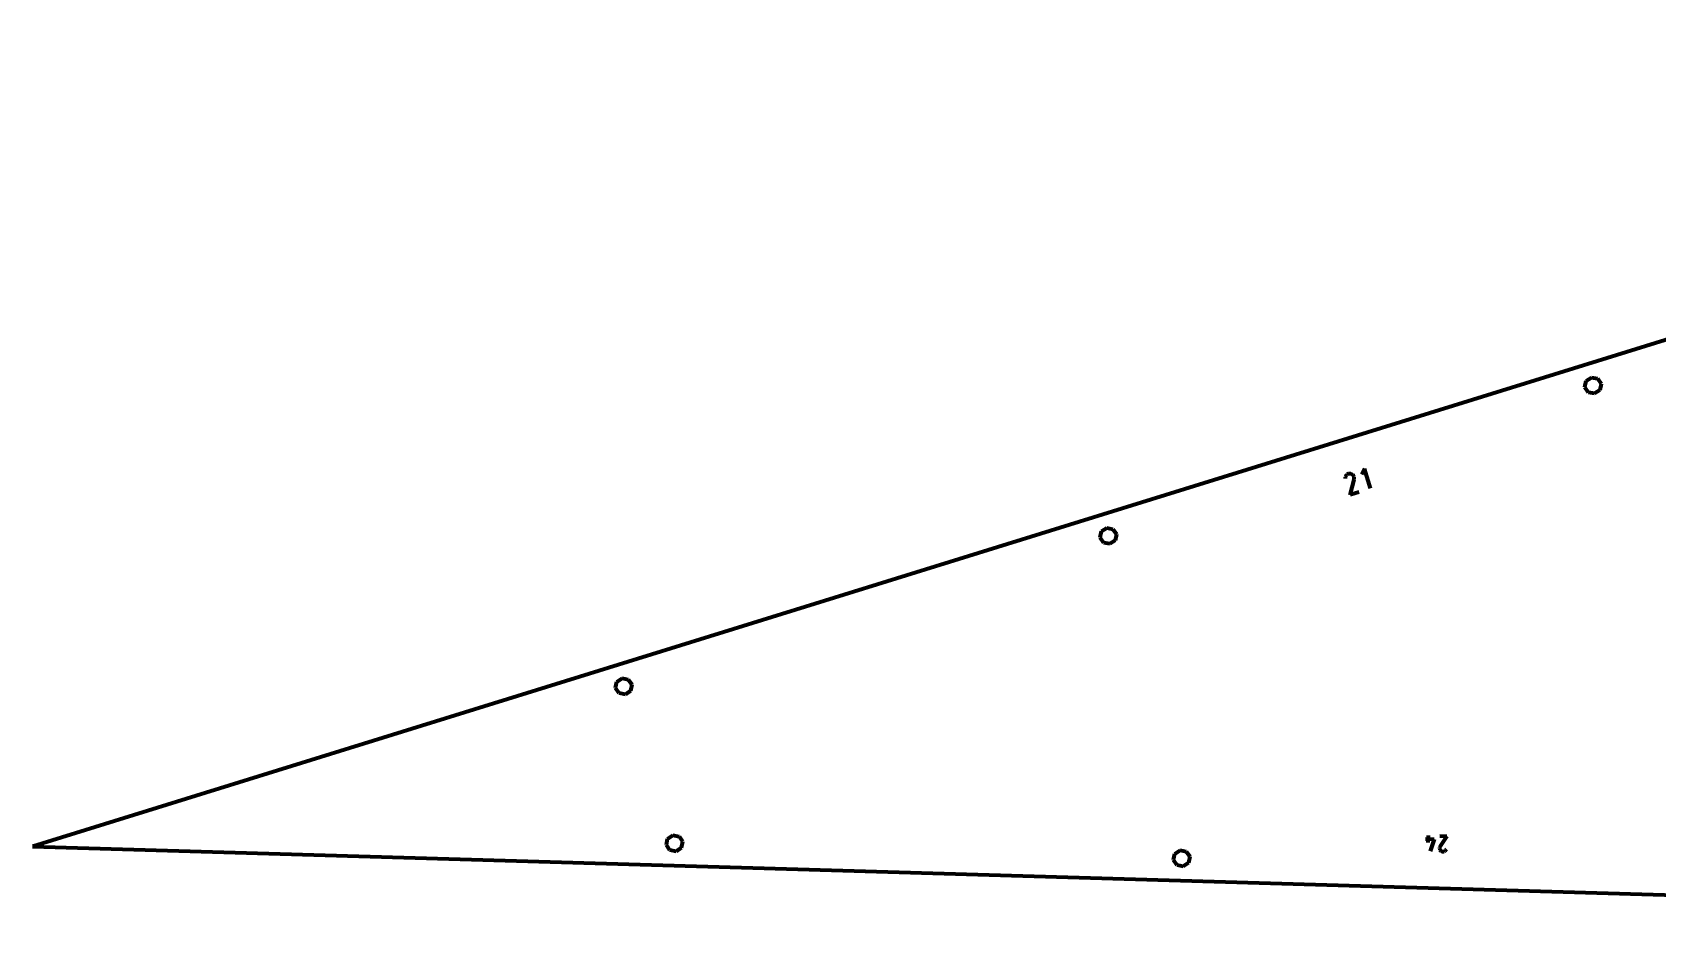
# Model space of a CAD drawing. Header units: inches. Extents: x -100 to 100, y -100 to -26.
# Drawn here: x -76.97 to -60.96, y -84.78 to -75.94 of the extents above; entities that cross this region are included whole.
import ezdxf

# ---------------------------------------------------------------- set-up
doc = ezdxf.new("R2010")
doc.units = ezdxf.units.IN
doc.header["$MEASUREMENT"] = 0
for name, color, linetype, lineweight in [('annotation', 7, 'Continuous', 0), ('boundary', 7, 'Continuous', 0), ('hole', 7, 'Continuous', 0)]:
    doc.layers.add(name, color=color, linetype=linetype, lineweight=lineweight)

msp = doc.modelspace()

# ---------------------------------------------------------------- linework, layer by layer
at = {"layer": 'annotation', "color": 1, "lineweight": 70}
for p, q in [((-64.031741, -80.327195), (-64.034013, -80.339709)), ((-64.029246, -80.319493), (-64.031741, -80.327195)), ((-64.025536, -80.31256), (-64.029246, -80.319493)), ((-64.020762, -80.306486), (-64.025536, -80.31256)), ((-64.015073, -80.301366), (-64.020762, -80.306486)), ((-64.008618, -80.297292), (-64.015073, -80.301366)), ((-64.001546, -80.294356), (-64.008618, -80.297292)), ((-63.994008, -80.292652), (-64.001546, -80.294356)), ((-63.986153, -80.292272), (-63.994008, -80.292652)), ((-63.97813, -80.293308), (-63.986153, -80.292272)), ((-63.984364, -80.500121), (-63.944821, -80.348382)), ((-63.970462, -80.29582), (-63.97813, -80.293308)), ((-63.97813, -80.293308), (-63.97813, -80.293308)), ((-63.963547, -80.299543), (-63.970462, -80.29582)), ((-63.957483, -80.304329), (-63.963547, -80.299543)), ((-63.952367, -80.310028), (-63.957483, -80.304329)), ((-63.948296, -80.316489), (-63.952367, -80.310028)), ((-63.945369, -80.323564), (-63.948296, -80.316489)), ((-63.943683, -80.331103), (-63.945369, -80.323564)), ((-63.944821, -80.348382), (-63.944763, -80.348236)), ((-63.944821, -80.348382), (-63.944821, -80.348382)), ((-63.944763, -80.348236), (-63.944709, -80.34809)), ((-63.944709, -80.34809), (-63.944659, -80.347943)), ((-63.944659, -80.347943), (-63.944612, -80.347794)), ((-63.944612, -80.347794), (-63.944569, -80.347642)), ((-63.944569, -80.347642), (-63.944529, -80.347485)), ((-63.944529, -80.347485), (-63.944492, -80.347322)), ((-63.944492, -80.347322), (-63.944457, -80.347152)), ((-63.944457, -80.347152), (-63.944424, -80.346975)), ((-63.944424, -80.346975), (-63.943335, -80.338957)), ((-63.944424, -80.346975), (-63.944424, -80.346975)), ((-63.943335, -80.338957), (-63.943683, -80.331103)), ((-63.843566, -80.245324), (-63.873085, -80.301428)), ((-63.783809, -80.43788), (-63.843566, -80.245324)), ((-63.898845, -80.473582), (-63.984364, -80.500121)), ((-63.24244, -83.89181), (-63.157647, -83.894321)), ((-63.216018, -83.858612), (-63.218026, -83.926436)), ((-63.157647, -83.894321), (-63.195027, -84.012081)), ((-63.099362, -83.862065), (-63.031539, -83.864074)), ((-63.031539, -83.864074), (-63.097197, -83.96311)), ((-63.102263, -83.975215), (-63.102908, -83.981034)), ((-63.102908, -83.981034), (-63.10255, -83.986825)), ((-63.10255, -83.986825), (-63.101221, -83.992457)), ((-63.10058, -83.969501), (-63.102263, -83.975215)), ((-63.101221, -83.992457), (-63.098956, -83.9978)), ((-63.097828, -83.964022), (-63.10058, -83.969501)), ((-63.098956, -83.9978), (-63.095786, -84.002722)), ((-63.097761, -83.963902), (-63.097828, -83.964022)), ((-63.097828, -83.964022), (-63.097828, -83.964022)), ((-63.097694, -83.963789), (-63.097761, -83.963902)), ((-63.097628, -83.963682), (-63.097694, -83.963789)), ((-63.09756, -83.963579), (-63.097628, -83.963682)), ((-63.097492, -83.963481), (-63.09756, -83.963579)), ((-63.097422, -83.963385), (-63.097492, -83.963481)), ((-63.09735, -83.963292), (-63.097422, -83.963385)), ((-63.097275, -83.963201), (-63.09735, -83.963292)), ((-63.097197, -83.96311), (-63.097275, -83.963201)), ((-63.097197, -83.96311), (-63.097197, -83.96311)), ((-63.095786, -84.002722), (-63.091745, -84.007091)), ((-63.091745, -84.007091), (-63.086867, -84.010777)), ((-63.086867, -84.010777), (-63.086867, -84.010777)), ((-63.086867, -84.010777), (-63.081371, -84.013493)), ((-63.081371, -84.013493), (-63.075647, -84.015152)), ((-63.075647, -84.015152), (-63.069825, -84.015785)), ((-63.069825, -84.015785), (-63.064034, -84.015419)), ((-63.064034, -84.015419), (-63.058406, -84.014087)), ((-63.058406, -84.014087), (-63.053069, -84.011816)), ((-63.053069, -84.011816), (-63.048153, -84.008637)), ((-63.048153, -84.008637), (-63.043789, -84.004579)), ((-63.043789, -84.004579), (-63.040107, -83.999672)), ((-63.040107, -83.999672), (-63.035401, -83.991262))]:
    msp.add_line(p, q, dxfattribs=at)
at = {"layer": 'boundary', "color": 5, "lineweight": 70}
for p, q in [((-51.12003, -75.944211), (-76.967215, -83.965541)), ((-76.967215, -83.965541), (-49.336206, -84.783723))]:
    msp.add_line(p, q, dxfattribs=at)
at = {"layer": 'hole', "color": 5, "lineweight": 70}
for p, q in [((-61.670696, -79.438875), (-61.658744, -79.377903)), ((-61.658744, -79.377903), (-61.607179, -79.343241)), ((-61.607179, -79.343241), (-61.546208, -79.355193)), ((-61.546208, -79.355193), (-61.511546, -79.406758)), ((-61.511546, -79.406758), (-61.523498, -79.46773)), ((-61.636034, -79.49044), (-61.670696, -79.438875)), ((-61.575063, -79.502392), (-61.636034, -79.49044)), ((-61.523498, -79.46773), (-61.575063, -79.502392)), ((-66.434076, -80.859864), (-66.382511, -80.825202)), ((-66.382511, -80.825202), (-66.321539, -80.837154)), ((-66.321539, -80.837154), (-66.286877, -80.888719)), ((-66.446028, -80.920835), (-66.434076, -80.859864)), ((-66.411366, -80.9724), (-66.446028, -80.920835)), ((-66.350394, -80.984352), (-66.411366, -80.9724)), ((-66.29883, -80.94969), (-66.350394, -80.984352)), ((-66.286877, -80.888719), (-66.29883, -80.94969)), ((-71.22136, -82.402796), (-71.209408, -82.341824)), ((-71.186698, -82.454361), (-71.22136, -82.402796)), ((-71.209408, -82.341824), (-71.157843, -82.307162)), ((-71.125726, -82.466313), (-71.186698, -82.454361)), ((-71.157843, -82.307162), (-71.096871, -82.319114)), ((-71.074161, -82.431651), (-71.125726, -82.466313)), ((-71.096871, -82.319114), (-71.062209, -82.370679)), ((-71.062209, -82.370679), (-71.074161, -82.431651)), ((-70.721525, -83.950051), (-70.709573, -83.889079)), ((-70.709573, -83.889079), (-70.658008, -83.854417)), ((-70.658008, -83.854417), (-70.597037, -83.866369)), ((-70.597037, -83.866369), (-70.562375, -83.917934)), ((-70.686863, -84.001615), (-70.721525, -83.950051)), ((-70.625892, -84.013568), (-70.686863, -84.001615)), ((-70.574327, -83.978905), (-70.625892, -84.013568)), ((-70.562375, -83.917934), (-70.574327, -83.978905)), ((-65.723716, -84.098041), (-65.711764, -84.037069)), ((-65.711764, -84.037069), (-65.660199, -84.002407)), ((-65.660199, -84.002407), (-65.599227, -84.014359)), ((-65.599227, -84.014359), (-65.564565, -84.065924)), ((-65.689054, -84.149606), (-65.723716, -84.098041)), ((-65.628082, -84.161558), (-65.689054, -84.149606)), ((-65.576517, -84.126896), (-65.628082, -84.161558)), ((-65.564565, -84.065924), (-65.576517, -84.126896))]:
    msp.add_line(p, q, dxfattribs=at)

doc.saveas('drawing.dxf')
